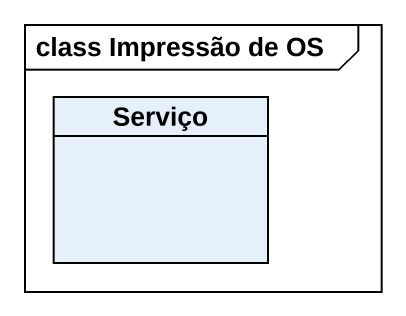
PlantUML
@startuml
mainframe class Impressão de OS
hide circle
hide empty members
class Serviço
@enduml
